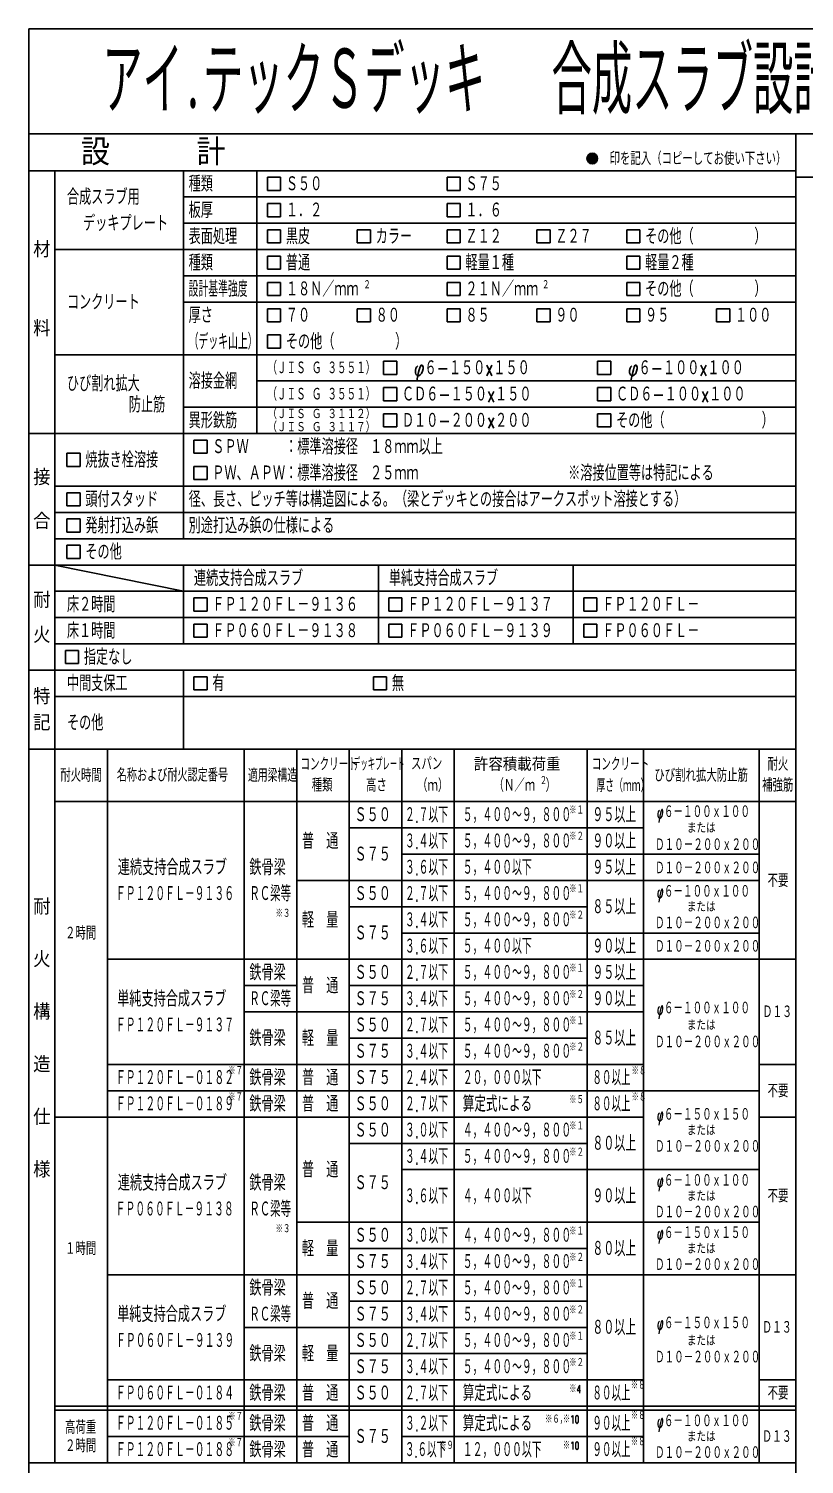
# Model space of a CAD drawing. Extents: x 4 to 588, y 3 to 416.
# Drawn here: x 3.5 to 151.1, y 142.8 to 415.8 of the extents above; entities that cross this region are included whole.
import ezdxf
from ezdxf.enums import TextEntityAlignment as Align

# ---------------------------------------------------------------- set-up
doc = ezdxf.new("R2010")
doc.units = 0
doc.header["$LTSCALE"] = 0.5
doc.header["$MEASUREMENT"] = 0
doc.layers.add('M2-2-0', color=7, linetype='Continuous')
doc.styles.get("Standard").update_dxf_attribs({"font": 'txt', "width": 0.8, "height": 50, "bigfont": 'EXTFONT'})
doc.styles.add('STYLE1', font='')
doc.styles.get('STYLE1').set_extended_font_data('MS Gothic')

msp = doc.modelspace()

# ---------------------------------------------------------------- linework, layer by layer
at = {"layer": 'M2-2-0', "color": 7, "linetype": 'Continuous'}
for p, q in [((3.51, 415.82), (587.51, 415.82)), ((3.51, 5.82), (3.51, 415.82)), ((3.51, 395.82), (587.51, 395.82)), ((149.51, 395.82), (149.51, 25.82)), ((110.8, 392.16), (109.74, 391.1)), ((110.57, 392.14), (109.76, 391.33)), ((110.99, 392.13), (109.77, 390.91)), ((111.15, 392.08), (109.82, 390.75)), ((111.29, 392.01), (109.89, 390.61)), ((110.22, 392), (109.9, 391.68)), ((111.42, 391.93), (109.98, 390.48)), ((111.53, 391.82), (110.08, 390.37)), ((111.62, 391.7), (110.2, 390.28)), ((111.7, 391.57), (110.33, 390.21)), ((111.75, 391.41), (110.49, 390.15)), ((111.79, 391.23), (110.67, 390.11)), ((111.79, 391.02), (110.88, 390.12)), ((111.71, 390.73), (111.17, 390.19)), ((3.51, 388.82), (149.51, 388.82)), ((8.51, 388.82), (8.51, 143.06)), ((32.95, 388.82), (32.95, 318.82)), ((46.95, 388.82), (46.95, 338.82)), ((51.45, 387.57), (48.95, 387.57)), ((48.95, 387.57), (48.95, 385.07)), ((48.95, 385.07), (51.45, 385.07)), ((51.45, 385.07), (51.45, 387.57)), ((85.63, 387.57), (83.13, 387.57)), ((83.13, 387.57), (83.13, 385.07)), ((83.13, 385.07), (85.63, 385.07)), ((85.63, 385.07), (85.63, 387.57)), ((149.51, 387.58), (588.02, 387.58)), ((32.95, 383.82), (149.51, 383.82)), ((51.45, 382.57), (48.95, 382.57)), ((48.95, 382.57), (48.95, 380.07)), ((51.45, 380.07), (51.45, 382.57)), ((85.63, 382.57), (83.13, 382.57)), ((83.13, 382.57), (83.13, 380.07)), ((85.63, 380.07), (85.63, 382.57)), ((48.95, 380.07), (51.45, 380.07)), ((83.13, 380.07), (85.63, 380.07)), ((32.95, 378.82), (149.51, 378.82)), ((51.45, 377.57), (48.95, 377.57)), ((48.95, 377.57), (48.95, 375.07)), ((51.45, 375.07), (51.45, 377.57)), ((68.54, 377.57), (66.04, 377.57)), ((66.04, 377.57), (66.04, 375.07)), ((68.54, 375.07), (68.54, 377.57)), ((85.63, 377.57), (83.13, 377.57)), ((83.13, 377.57), (83.13, 375.07)), ((85.63, 375.07), (85.63, 377.57)), ((102.73, 377.57), (100.23, 377.57)), ((100.23, 377.57), (100.23, 375.07)), ((102.73, 375.07), (102.73, 377.57)), ((119.82, 377.57), (117.32, 377.57)), ((117.32, 377.57), (117.32, 375.07)), ((119.82, 375.07), (119.82, 377.57)), ((48.95, 375.07), (51.45, 375.07)), ((66.04, 375.07), (68.54, 375.07)), ((83.13, 375.07), (85.63, 375.07)), ((100.23, 375.07), (102.73, 375.07)), ((117.32, 375.07), (119.82, 375.07)), ((8.51, 373.82), (149.51, 373.82)), ((51.45, 372.57), (48.95, 372.57)), ((48.95, 372.57), (48.95, 370.07)), ((51.45, 370.07), (51.45, 372.57)), ((85.63, 372.57), (83.13, 372.57)), ((83.13, 372.57), (83.13, 370.07)), ((85.63, 370.07), (85.63, 372.57)), ((119.82, 372.57), (117.32, 372.57)), ((117.32, 372.57), (117.32, 370.07)), ((119.82, 370.07), (119.82, 372.57)), ((32.95, 368.82), (149.51, 368.82)), ((48.95, 370.07), (51.45, 370.07)), ((83.13, 370.07), (85.63, 370.07)), ((117.32, 370.07), (119.82, 370.07)), ((51.45, 367.57), (48.95, 367.57)), ((48.95, 367.57), (48.95, 365.07)), ((51.45, 365.07), (51.45, 367.57)), ((85.63, 367.57), (83.13, 367.57)), ((83.13, 367.57), (83.13, 365.07)), ((85.63, 365.07), (85.63, 367.57)), ((119.82, 367.57), (117.32, 367.57)), ((117.32, 367.57), (117.32, 365.07)), ((119.82, 365.07), (119.82, 367.57)), ((32.95, 363.82), (149.51, 363.82)), ((48.95, 365.07), (51.45, 365.07)), ((83.13, 365.07), (85.63, 365.07)), ((117.32, 365.07), (119.82, 365.07)), ((51.45, 362.57), (48.95, 362.57)), ((48.95, 362.57), (48.95, 360.07)), ((51.45, 360.07), (51.45, 362.57)), ((68.54, 362.57), (66.04, 362.57)), ((66.04, 362.57), (66.04, 360.07)), ((68.54, 360.07), (68.54, 362.57)), ((85.63, 362.57), (83.13, 362.57)), ((83.13, 362.57), (83.13, 360.07)), ((85.63, 360.07), (85.63, 362.57)), ((102.73, 362.57), (100.23, 362.57)), ((100.23, 362.57), (100.23, 360.07)), ((102.73, 360.07), (102.73, 362.57)), ((119.82, 362.57), (117.32, 362.57)), ((117.32, 362.57), (117.32, 360.07)), ((119.82, 360.07), (119.82, 362.57)), ((136.92, 362.57), (134.42, 362.57)), ((134.42, 362.57), (134.42, 360.07)), ((136.92, 360.07), (136.92, 362.57)), ((48.95, 360.07), (51.45, 360.07)), ((66.04, 360.07), (68.54, 360.07)), ((83.13, 360.07), (85.63, 360.07)), ((100.23, 360.07), (102.73, 360.07)), ((117.32, 360.07), (119.82, 360.07)), ((134.42, 360.07), (136.92, 360.07)), ((51.45, 357.57), (48.95, 357.57)), ((48.95, 357.57), (48.95, 355.07)), ((48.95, 355.07), (51.45, 355.07)), ((51.45, 355.07), (51.45, 357.57)), ((8.51, 353.82), (149.51, 353.82)), ((73.54, 352.57), (71.04, 352.57)), ((71.04, 352.57), (71.04, 350.07)), ((73.54, 350.07), (73.54, 352.57)), ((114.28, 352.57), (111.78, 352.57)), ((111.78, 352.57), (111.78, 350.07)), ((114.28, 350.07), (114.28, 352.57)), ((71.04, 350.07), (73.54, 350.07)), ((111.78, 350.07), (114.28, 350.07)), ((46.95, 348.82), (149.51, 348.82)), ((73.54, 347.57), (71.04, 347.57)), ((71.04, 347.57), (71.04, 345.07)), ((73.54, 345.07), (73.54, 347.57)), ((114.28, 347.57), (111.78, 347.57)), ((111.78, 347.57), (111.78, 345.07)), ((114.28, 345.07), (114.28, 347.57)), ((71.04, 345.07), (73.54, 345.07)), ((111.78, 345.07), (114.28, 345.07)), ((32.95, 343.82), (149.51, 343.82)), ((73.54, 342.57), (71.04, 342.57)), ((71.04, 342.57), (71.04, 340.07)), ((73.54, 340.07), (73.54, 342.57)), ((114.28, 342.57), (111.78, 342.57)), ((111.78, 342.57), (111.78, 340.07)), ((114.28, 340.07), (114.28, 342.57)), ((3.51, 338.82), (149.51, 338.82)), ((71.04, 340.07), (73.54, 340.07)), ((111.78, 340.07), (114.28, 340.07)), ((37.45, 337.57), (34.95, 337.57)), ((34.95, 337.57), (34.95, 335.07)), ((37.45, 335.07), (37.45, 337.57)), ((13.29, 335.07), (10.79, 335.07)), ((10.79, 335.07), (10.79, 332.57)), ((13.29, 332.57), (13.29, 335.07)), ((34.95, 335.07), (37.45, 335.07)), ((10.79, 332.57), (13.29, 332.57)), ((37.45, 332.57), (34.95, 332.57)), ((34.95, 332.57), (34.95, 330.07)), ((37.45, 330.07), (37.45, 332.57)), ((8.51, 328.82), (149.51, 328.82)), ((34.95, 330.07), (37.45, 330.07)), ((13.29, 327.57), (10.79, 327.57)), ((10.79, 327.57), (10.79, 325.07)), ((10.79, 325.07), (13.29, 325.07)), ((13.29, 325.07), (13.29, 327.57)), ((8.51, 323.82), (149.51, 323.82)), ((13.29, 322.57), (10.79, 322.57)), ((10.79, 322.57), (10.79, 320.07)), ((13.29, 320.07), (13.29, 322.57)), ((10.79, 320.07), (13.29, 320.07)), ((8.51, 318.82), (149.51, 318.82)), ((13.29, 317.57), (10.79, 317.57)), ((10.79, 317.57), (10.79, 315.07)), ((13.29, 315.07), (13.29, 317.57)), ((10.79, 315.07), (13.29, 315.07)), ((3.51, 313.82), (149.51, 313.82)), ((32.95, 308.82), (8.51, 313.82)), ((32.95, 313.82), (32.95, 298.82)), ((70.05, 313.82), (70.05, 298.82)), ((107.16, 313.82), (107.16, 298.82)), ((8.51, 308.82), (149.51, 308.82)), ((37.45, 307.57), (34.95, 307.57)), ((34.95, 307.57), (34.95, 305.07)), ((37.45, 305.07), (37.45, 307.57)), ((74.55, 307.57), (72.05, 307.57)), ((72.05, 307.57), (72.05, 305.07)), ((74.55, 305.07), (74.55, 307.57)), ((111.66, 307.57), (109.16, 307.57)), ((109.16, 307.57), (109.16, 305.07)), ((111.66, 305.07), (111.66, 307.57)), ((8.51, 303.82), (149.51, 303.82)), ((34.95, 305.07), (37.45, 305.07)), ((72.05, 305.07), (74.55, 305.07)), ((109.16, 305.07), (111.66, 305.07)), ((37.45, 302.57), (34.95, 302.57)), ((34.95, 302.57), (34.95, 300.07)), ((37.45, 300.07), (37.45, 302.57)), ((74.55, 302.57), (72.05, 302.57)), ((72.05, 302.57), (72.05, 300.07)), ((74.55, 300.07), (74.55, 302.57)), ((111.66, 302.57), (109.16, 302.57)), ((109.16, 302.57), (109.16, 300.07)), ((111.66, 300.07), (111.66, 302.57)), ((8.51, 298.82), (149.51, 298.82)), ((34.95, 300.07), (37.45, 300.07)), ((72.05, 300.07), (74.55, 300.07)), ((109.16, 300.07), (111.66, 300.07)), ((13.01, 297.57), (10.51, 297.57)), ((10.51, 297.57), (10.51, 295.07)), ((10.51, 295.07), (13.01, 295.07)), ((13.01, 295.07), (13.01, 297.57)), ((3.51, 293.82), (149.51, 293.82)), ((32.95, 293.82), (32.95, 278.82)), ((37.45, 292.57), (34.95, 292.57)), ((34.95, 292.57), (34.95, 290.07)), ((37.45, 290.07), (37.45, 292.57)), ((71.63, 292.57), (69.13, 292.57)), ((69.13, 292.57), (69.13, 290.07)), ((71.63, 290.07), (71.63, 292.57)), ((34.95, 290.07), (37.45, 290.07)), ((69.13, 290.07), (71.63, 290.07)), ((8.51, 288.82), (149.51, 288.82)), ((3.51, 278.82), (149.51, 278.82)), ((18.51, 278.82), (18.51, 143.06)), ((44.51, 278.82), (44.51, 143.06)), ((54.51, 278.82), (54.51, 143.06)), ((64.51, 278.82), (64.51, 143.06)), ((74.51, 278.82), (74.51, 143.06)), ((84.51, 278.82), (84.51, 143.06)), ((109.79, 278.82), (109.79, 143.06)), ((120.51, 278.82), (120.51, 143.06)), ((142.51, 278.82), (142.51, 143.06)), ((8.51, 268.82), (149.51, 268.82)), ((64.51, 263.82), (120.51, 263.82)), ((74.51, 258.82), (142.51, 258.82)), ((54.51, 253.82), (142.51, 253.82)), ((64.51, 248.82), (109.79, 248.82)), ((74.51, 243.82), (142.51, 243.82)), ((18.51, 238.82), (149.51, 238.82)), ((44.51, 233.82), (54.51, 233.82)), ((64.51, 233.82), (120.51, 233.82)), ((44.51, 228.82), (120.51, 228.82)), ((64.51, 223.82), (109.79, 223.82)), ((18.51, 218.82), (120.51, 218.82)), ((142.51, 218.82), (149.51, 218.82)), ((18.51, 213.82), (142.51, 213.82)), ((8.51, 208.82), (120.51, 208.82)), ((142.51, 208.82), (149.51, 208.82)), ((64.51, 203.82), (109.79, 203.82)), ((74.51, 198.82), (142.51, 198.82)), ((54.51, 188.82), (142.51, 188.82)), ((64.51, 183.82), (109.79, 183.82)), ((18.51, 178.82), (149.51, 178.82)), ((64.51, 173.82), (109.79, 173.82)), ((44.51, 168.82), (109.79, 168.82)), ((64.51, 163.82), (109.79, 163.82)), ((18.51, 158.82), (120.51, 158.82)), ((142.51, 158.82), (149.51, 158.82)), ((8.51, 153.82), (149.51, 153.82)), ((8.51, 153.06), (149.51, 153.06)), ((18.51, 148.06), (64.51, 148.06)), ((74.51, 148.06), (120.51, 148.06)), ((3.51, 143.06), (149.51, 143.06))]:
    msp.add_line(p, q, dxfattribs=at)
msp.add_circle((110.77, 391.13), 1.02, dxfattribs=at)
at = {"layer": 'M2-2-0', "color": 3, "linetype": 'Continuous'}
for radius in [0.0156, 0.00834, 0.00192]:
    msp.add_circle((110.77, 391.13), radius, dxfattribs=at)

# ---------------------------------------------------------------- texts
at = {"layer": 'M2-2-0', "color": 7, "linetype": 'Continuous', "style": 'STYLE1', "width": 0.5}
for s, p in [('アイ.テックＳデッキ', (17.51, 400.79)), ('合成スラブ設計・施工標準仕様書', (103.01, 400.79))]:
    msp.add_text(s, height=11.25, dxfattribs=at).set_placement(p)
at = {"layer": 'M2-2-0', "color": 7, "linetype": 'Continuous'}
msp.add_text('設\u3000\u3000\u3000計', height=5, dxfattribs=at).set_placement((13.47, 394.82), align=Align.TOP_LEFT)
for s, height, width, p in [('印を記入（コピーしてお使い下さい）', 2.5, 0.72, (114.06, 391.13)), ('種類', 3, 0.7, (33.95, 386.32)), ('Ｓ５０', 3, 0.7, (52.45, 386.32)), ('Ｓ７５', 3, 0.7, (86.63, 386.32)), ('板厚', 3, 0.7, (33.95, 381.32)), ('１．２', 3, 0.7, (52.45, 381.32)), ('１．６', 3, 0.7, (86.63, 381.32)), ('表面処理', 3, 0.7, (33.95, 376.32)), ('黒皮', 3, 0.7, (52.45, 376.32)), ('カラー', 3, 0.7, (69.54, 376.32)), ('Ｚ１２', 3, 0.7, (86.63, 376.32)), ('Ｚ２７', 3, 0.7, (103.73, 376.32)), ('その他（\u3000\u3000\u3000\u3000\u3000）', 3, 0.7, (120.82, 376.32)), ('種類', 3, 0.7, (33.95, 371.32)), ('普通', 3, 0.7, (52.45, 371.32)), ('軽量１種', 3, 0.7, (86.63, 371.32)), ('軽量２種', 3, 0.7, (120.82, 371.32)), ('設計基準強度', 3, 0.566667, (33.95, 366.32)), ('１８Ｎ／ｍｍ', 3, 0.7, (52.45, 366.32)), ('２１Ｎ／ｍｍ', 3, 0.7, (86.63, 366.32)), ('その他（\u3000\u3000\u3000\u3000\u3000）', 3, 0.7, (120.82, 366.32)), ('コンクリート', 3, 0.7, (10.79, 363.82)), ('厚さ', 3, 0.7, (33.95, 361.32)), ('７０', 3, 0.7, (52.45, 361.32)), ('８０', 3, 0.7, (69.54, 361.32)), ('８５', 3, 0.7, (86.63, 361.32)), ('９０', 3, 0.7, (103.73, 361.32)), ('９５', 3, 0.7, (120.82, 361.32)), ('１００', 3, 0.7, (137.92, 361.32)), ('（デッキ山上）', 3, 0.5, (33.95, 356.32)), ('その他（\u3000\u3000\u3000\u3000\u3000）', 3, 0.7, (52.45, 356.32)), ('（ＪＩＳ Ｇ ３５５１）', 2.5, 0.52, (48.95, 351.32)), ('\u3000φ６-１５０x１５０', 3, 0.7, (74.54, 351.32)), ('\u3000φ６-１００x１００', 3, 0.7, (115.28, 351.32)), ('ひび割れ拡大', 3, 0.7, (10.79, 348.32)), ('溶接金網', 3, 0.7, (33.95, 348.82)), ('（ＪＩＳ Ｇ ３５５１）', 2.5, 0.52, (48.95, 346.32)), ('ＣＤ６-１５０x１５０', 3, 0.7, (74.54, 346.32)), ('ＣＤ６-１００x１００', 3, 0.7, (115.28, 346.32)), ('防止筋', 3, 0.7, (22.56, 344.32)), ('異形鉄筋', 3, 0.7, (33.95, 341.32)), ('（ＪＩＳ Ｇ ３１１２）', 2, 0.65, (48.95, 342.57)), ('（ＪＩＳ Ｇ ３１１７）', 2, 0.65, (48.95, 340.07)), ('Ｄ１０-２００x２００', 3, 0.7, (74.54, 341.32)), ('その他（\u3000\u3000\u3000\u3000\u3000\u3000\u3000\u3000）', 3, 0.7, (115.28, 341.32)), ('ＳＰＷ\u3000\u3000\u3000：標準溶接径\u3000１８ｍｍ以上', 3, 0.7, (38.45, 336.32)), ('焼抜き栓溶接', 3, 0.7, (14.29, 333.82)), ('ＰＷ、ＡＰＷ：標準溶接径\u3000２５ｍｍ', 3, 0.7, (38.45, 331.32)), ('※溶接位置等は特記による', 3, 0.7, (106.17, 331.32)), ('頭付スタッド', 3, 0.7, (14.29, 326.32)), ('径、長さ、ピッチ等は構造図による。（梁とデッキとの接合はアークスポット溶接とする）', 3, 0.7, (33.95, 326.32)), ('発射打込み鋲', 3, 0.7, (14.29, 321.32)), ('別途打込み鋲の仕様による', 3, 0.7, (33.95, 321.32)), ('その他', 3, 0.7, (14.29, 316.32)), ('連続支持合成スラブ', 3, 0.7, (34.95, 311.32)), ('単純支持合成スラブ', 3, 0.7, (72.05, 311.32)), ('床２時間', 3, 0.7, (10.79, 306.32)), ('ＦＰ１２０ＦＬ－９１３６', 3, 0.7, (38.45, 306.32)), ('ＦＰ１２０ＦＬ－９１３７', 3, 0.7, (75.55, 306.32)), ('ＦＰ１２０ＦＬ－', 3, 0.7, (112.66, 306.32)), ('床１時間', 3, 0.7, (10.79, 301.32)), ('ＦＰ０６０ＦＬ－９１３８', 3, 0.7, (38.45, 301.32)), ('ＦＰ０６０ＦＬ－９１３９', 3, 0.7, (75.55, 301.32)), ('ＦＰ０６０ＦＬ－', 3, 0.7, (112.66, 301.32)), ('指定なし', 3, 0.7, (14.01, 296.32)), ('中間支保工', 3, 0.7, (10.79, 291.32)), ('有', 3, 0.7, (38.45, 291.32)), ('無', 3, 0.7, (72.63, 291.32)), ('その他', 3, 0.7, (10.79, 283.82)), ('コンクリート', 2.5, 0.52, (55.23, 275.95)), ('デッキプレート', 2.5, 0.4, (65.23, 275.95)), ('スパン', 2.5, 0.72, (76.28, 276.03)), ('コンクリート', 2.5, 0.52, (110.67, 275.95)), ('耐火', 2.5, 0.72, (144.11, 275.95)), ('耐火時間', 2.5, 0.72, (9.51, 273.82)), ('名称および耐火認定番号', 2.5, 0.7, (20.27, 273.87)), ('適用梁構造', 2.5, 0.6, (45.23, 273.82)), ('種類', 2.5, 0.72, (57.37, 271.96)), ('高さ', 2.5, 0.72, (67.72, 271.94)), ('（ｍ）', 2.5, 0.72, (77.43, 271.92)), ('（Ｎ／ｍ\u3000）', 2.5, 0.72, (91.98, 271.94)), ('厚さ（ｍｍ）', 2.5, 0.48, (111.56, 271.87)), ('ひび割れ拡大防止筋', 2.5, 0.72, (122.58, 273.82)), ('補強筋', 2.5, 0.72, (143.09, 271.96)), ('Ｓ５０', 3, 0.7, (65.51, 266.32)), ('２.７以下', 3, 0.566667, (75.12, 266.32)), ('５，４００～９，８００', 3, 0.5, (86.12, 266.32)), ('９５以上', 3, 0.633333, (110.79, 266.32)), ('φ６－１００ｘ１００', 2.5, 0.56, (123.08, 266.91)), ('普\u3000通', 3, 0.7, (55.51, 261.32)), ('３.４以下', 3, 0.566667, (75.12, 261.32)), ('５，４００～９，８００', 3, 0.5, (86.12, 261.32)), ('９０以上', 3, 0.633333, (110.79, 261.32)), ('Ｓ７５', 3, 0.7, (65.51, 258.82)), ('Ｄ１０－２００ｘ２００', 2.5, 0.56, (122.71, 260.63)), ('連続支持合成スラブ', 3, 0.7, (20.47, 256.32)), ('鉄骨梁', 3, 0.7, (45.51, 256.32)), ('３.６以下', 3, 0.566667, (75.12, 256.32)), ('５，４００以下', 3, 0.5, (86.12, 256.32)), ('９５以上', 3, 0.633333, (110.79, 256.32)), ('Ｄ１０－２００ｘ２００', 2.5, 0.56, (122.71, 256.21)), ('不要', 2.5, 0.72, (144.13, 253.82)), ('ＦＰ１２０ＦＬ－９１３６', 3, 0.5, (20.1, 251.32)), ('ＲＣ梁等', 3, 0.6, (45.51, 251.32)), ('Ｓ５０', 3, 0.7, (65.51, 251.32)), ('２.７以下', 3, 0.566667, (75.12, 251.32)), ('５，４００～９，８００', 3, 0.5, (86.12, 251.32)), ('φ６－１００ｘ１００', 2.5, 0.56, (123.08, 251.76)), ('８５以上', 3, 0.633333, (110.79, 248.82)), ('軽\u3000量', 3, 0.7, (55.51, 246.32)), ('３.４以下', 3, 0.566667, (75.12, 246.32)), ('５，４００～９，８００', 3, 0.5, (86.12, 246.32)), ('Ｄ１０－２００ｘ２００', 2.5, 0.56, (122.71, 245.75)), ('２時間', 2.5, 0.72, (10.43, 243.82)), ('Ｓ７５', 3, 0.7, (65.51, 243.82)), ('９０以上', 3, 0.633333, (110.79, 241.32)), ('３.６以下', 3, 0.566667, (75.12, 241.32)), ('５，４００以下', 3, 0.5, (86.12, 241.32)), ('Ｄ１０－２００ｘ２００', 2.5, 0.56, (122.71, 241.29)), ('鉄骨梁', 3, 0.7, (45.51, 236.32)), ('Ｓ５０', 3, 0.7, (65.51, 236.32)), ('２.７以下', 3, 0.566667, (75.12, 236.32)), ('５，４００～９，８００', 3, 0.5, (86.12, 236.32)), ('９５以上', 3, 0.633333, (110.79, 236.32)), ('普\u3000通', 3, 0.7, (55.51, 233.82)), ('単純支持合成スラブ', 3, 0.7, (20.35, 231.32)), ('ＲＣ梁等', 3, 0.6, (45.51, 231.32)), ('Ｓ７５', 3, 0.7, (65.51, 231.32)), ('３.４以下', 3, 0.566667, (75.12, 231.32)), ('５，４００～９，８００', 3, 0.5, (86.12, 231.32)), ('９０以上', 3, 0.633333, (110.79, 231.32)), ('φ６－１００ｘ１００', 2.5, 0.56, (123.08, 229.57)), ('Ｄ１３', 2.5, 0.68, (143.18, 228.85)), ('ＦＰ１２０ＦＬ－９１３７', 3, 0.5, (20.1, 226.32)), ('Ｓ５０', 3, 0.7, (65.51, 226.32)), ('２.７以下', 3, 0.566667, (75.12, 226.32)), ('５，４００～９，８００', 3, 0.5, (86.12, 226.32)), ('鉄骨梁', 3, 0.7, (45.51, 223.82)), ('軽\u3000量', 3, 0.7, (55.51, 223.82)), ('８５以上', 3, 0.633333, (110.79, 223.82)), ('Ｄ１０－２００ｘ２００', 2.5, 0.56, (122.71, 223.11)), ('Ｓ７５', 3, 0.7, (65.51, 221.32)), ('３.４以下', 3, 0.566667, (75.12, 221.32)), ('５，４００～９，８００', 3, 0.5, (86.12, 221.32)), ('ＦＰ１２０ＦＬ－０１８２', 3, 0.5, (20.1, 216.32)), ('鉄骨梁', 3, 0.7, (45.51, 216.32)), ('普\u3000通', 3, 0.7, (55.51, 216.32)), ('Ｓ７５', 3, 0.7, (65.51, 216.32)), ('２.４以下', 3, 0.566667, (75.12, 216.32)), ('２０，０００以下', 3, 0.5, (86.12, 216.32)), ('８０以上', 3, 0.55, (110.79, 216.32)), ('鉄骨梁', 3, 0.7, (45.51, 211.32)), ('普\u3000通', 3, 0.7, (55.51, 211.32)), ('算定式による', 3, 0.666667, (86.12, 211.32)), ('８０以上', 3, 0.55, (110.79, 211.32)), ('不要', 2.5, 0.72, (144.13, 213.82)), ('ＦＰ１２０ＦＬ－０１８９', 3, 0.5, (20.1, 211.32)), ('Ｓ５０', 3, 0.7, (65.51, 211.32)), ('２.７以下', 3, 0.566667, (75.12, 211.32)), ('φ６－１５０ｘ１５０', 2.5, 0.56, (123.08, 209.34)), ('Ｓ５０', 3, 0.7, (65.51, 206.32)), ('３.０以下', 3, 0.566667, (75.12, 206.32)), ('４，４００～９，８００', 3, 0.5, (86.12, 206.32)), ('８０以上', 3, 0.633333, (110.79, 203.82)), ('３.４以下', 3, 0.566667, (75.12, 201.32)), ('５，４００～９，８００', 3, 0.5, (86.12, 201.32)), ('Ｄ１０－２００ｘ２００', 2.5, 0.56, (122.71, 203.24)), ('普\u3000通', 3, 0.7, (55.51, 198.82)), ('連続支持合成スラブ', 3, 0.7, (20.47, 196.32)), ('鉄骨梁', 3, 0.7, (45.51, 196.32)), ('Ｓ７５', 3, 0.7, (65.51, 196.32)), ('φ６－１００ｘ１００', 2.5, 0.56, (123.08, 196.78)), ('３.６以下', 3, 0.566667, (75.12, 193.82)), ('４，４００以下', 3, 0.5, (86.12, 193.82)), ('９０以上', 3, 0.633333, (110.79, 193.82)), ('不要', 2.5, 0.72, (144.13, 193.82)), ('ＦＰ０６０ＦＬ－９１３８', 3, 0.5, (20.04, 191.32)), ('ＲＣ梁等', 3, 0.6, (45.51, 191.32)), ('Ｄ１０－２００ｘ２００', 2.5, 0.56, (122.71, 190.76)), ('Ｓ５０', 3, 0.7, (65.51, 186.32)), ('３.０以下', 3, 0.566667, (75.12, 186.32)), ('４，４００～９，８００', 3, 0.5, (86.12, 186.32)), ('φ６－１５０ｘ１５０', 2.5, 0.56, (123.08, 186.83)), ('１時間', 2.5, 0.72, (10.43, 183.82)), ('軽\u3000量', 3, 0.7, (55.51, 183.82)), ('３.４以下', 3, 0.566667, (75.12, 181.32)), ('８０以上', 3, 0.633333, (110.79, 183.82)), ('Ｓ７５', 3, 0.7, (65.51, 181.32)), ('５，４００～９，８００', 3, 0.5, (86.12, 181.32)), ('Ｄ１０－２００ｘ２００', 2.5, 0.56, (122.71, 180.76)), ('鉄骨梁', 3, 0.7, (45.51, 176.32)), ('Ｓ５０', 3, 0.7, (65.51, 176.32)), ('２.７以下', 3, 0.566667, (75.12, 176.32)), ('５，４００～９，８００', 3, 0.5, (86.12, 176.32)), ('普\u3000通', 3, 0.7, (55.51, 173.82)), ('単純支持合成スラブ', 3, 0.7, (20.35, 171.32)), ('ＲＣ梁等', 3, 0.6, (45.51, 171.32)), ('Ｓ７５', 3, 0.7, (65.51, 171.32)), ('３.４以下', 3, 0.566667, (75.12, 171.32)), ('５，４００～９，８００', 3, 0.5, (86.12, 171.32)), ('８０以上', 3, 0.633333, (110.79, 168.82)), ('φ６－１５０ｘ１５０', 2.5, 0.56, (123.08, 169.67)), ('Ｄ１３', 2.5, 0.68, (143.11, 168.83)), ('ＦＰ０６０ＦＬ－９１３９', 3, 0.5, (20.13, 166.32)), ('Ｓ５０', 3, 0.7, (65.51, 166.32)), ('２.７以下', 3, 0.566667, (75.12, 166.32)), ('５，４００～９，８００', 3, 0.5, (86.12, 166.32)), ('鉄骨梁', 3, 0.7, (45.51, 163.82)), ('軽\u3000量', 3, 0.7, (55.51, 163.82)), ('Ｄ１０－２００ｘ２００', 2.5, 0.56, (122.71, 163.17)), ('Ｓ７５', 3, 0.7, (65.51, 161.32)), ('３.４以下', 3, 0.566667, (75.12, 161.32)), ('５，４００～９，８００', 3, 0.5, (86.12, 161.32)), ('ＦＰ０６０ＦＬ－０１８４', 3, 0.5, (20.1, 156.32)), ('鉄骨梁', 3, 0.7, (45.51, 156.32)), ('普\u3000通', 3, 0.7, (55.51, 156.32)), ('Ｓ５０', 3, 0.7, (65.51, 156.32)), ('２.７以下', 3, 0.566667, (75.12, 156.32)), ('算定式による', 3, 0.666667, (86.12, 156.32)), ('８０以上', 3, 0.55, (110.79, 156.32)), ('不要', 2.5, 0.72, (144.13, 156.32)), ('高荷重', 2.5, 0.72, (10.43, 149.81)), ('ＦＰ１２０ＦＬ－０１８５', 3, 0.5, (20.1, 150.56)), ('鉄骨梁', 3, 0.7, (45.51, 150.56)), ('普\u3000通', 3, 0.7, (55.51, 150.56)), ('３.２以下', 3, 0.566667, (75.12, 150.56)), ('算定式による', 3, 0.666667, (86.12, 150.56)), ('９０以上', 3, 0.55, (110.79, 150.56)), ('φ６－１００ｘ１００', 2.5, 0.56, (123.08, 151.04)), ('２時間', 2.5, 0.72, (10.43, 146.31)), ('Ｓ７５', 3, 0.7, (65.51, 148.06)), ('Ｄ１３', 2.5, 0.68, (143.11, 148.06)), ('ＦＰ１２０ＦＬ－０１８８', 3, 0.5, (20.1, 145.56)), ('鉄骨梁', 3, 0.7, (45.51, 145.56)), ('普\u3000通', 3, 0.7, (55.51, 145.56)), ('３.６以下', 3, 0.433333, (75.12, 145.56)), ('１２，０００以下', 3, 0.5, (86.12, 145.56)), ('９０以上', 3, 0.55, (110.79, 145.56)), ('Ｄ１０－２００ｘ２００', 2.5, 0.56, (122.71, 145.01))]:
    msp.add_text(s, height=height, dxfattribs=dict(at, width=width)).set_placement(p, align=Align.MIDDLE_LEFT)
for s, height, width, p in [('合成スラブ用', 3, 0.7, (10.79, 385.32)), ('デッキプレート', 3, 0.7, (13.86, 380.32)), ('２', 1.5, 0.666667, (67.2, 367.81)), ('２', 1.5, 0.666667, (101.18, 367.81)), ('２', 1.5, 0.666667, (100.77, 273.5)), ('※１', 1.5, 0.666667, (106.37, 267.91)), ('※２', 1.5, 0.666667, (106.37, 262.91)), ('※１', 1.5, 0.666667, (106.37, 252.91)), ('※３', 1.5, 0.666667, (50.5, 248.26)), ('※２', 1.5, 0.666667, (106.37, 247.91)), ('※１', 1.5, 0.666667, (106.37, 237.82)), ('※２', 1.5, 0.666667, (106.37, 232.82)), ('※１', 1.5, 0.666667, (106.37, 227.82)), ('※２', 1.5, 0.666667, (106.37, 222.82)), ('※７', 1.5, 0.666667, (41.48, 218.32)), ('※８', 1.5, 0.666667, (118.25, 218.32)), ('※７', 1.5, 0.666667, (41.48, 213.32)), ('※８', 1.5, 0.666667, (118.25, 213.32)), ('※５', 1.5, 0.666667, (106.37, 212.82)), ('※１', 1.5, 0.666667, (106.37, 207.82)), ('※２', 1.5, 0.666667, (106.37, 202.82)), ('※３', 1.5, 0.666667, (50.5, 188.26)), ('※１', 1.5, 0.666667, (106.37, 187.82)), ('※２', 1.5, 0.666667, (106.37, 182.82)), ('※１', 1.5, 0.666667, (106.37, 177.82)), ('※２', 1.5, 0.666667, (106.37, 172.82)), ('※１', 1.5, 0.666667, (106.37, 167.82)), ('※２', 1.5, 0.666667, (106.37, 162.82)), ('※８', 1.5, 0.666667, (118.09, 158.53)), ('※4', 1.5, 0.666667, (106.37, 157.82)), ('※６，', 1.5, 0.666667, (101.77, 152.06)), ('※10', 1.5, 0.666667, (105.17, 152.06)), ('※８', 1.5, 0.666667, (118.09, 152.77)), ('※８', 1.5, 0.666667, (118.09, 147.77)), ('※９', 1.5, 0.666667, (81.62, 147.06)), ('※10', 1.5, 0.666667, (105.17, 147.06))]:
    msp.add_text(s, height=height, dxfattribs=dict(at, width=width)).set_placement(p, align=Align.TOP_LEFT)
for s, p in [('材', (6.01, 373.82)), ('料', (6.01, 358.82)), ('接', (6.01, 330.49)), ('合', (6.01, 322.15)), ('耐', (6.01, 307.15)), ('火', (6.01, 300.49)), ('特', (6.01, 288.82)), ('記', (6.01, 283.82)), ('耐', (6.01, 248.82)), ('火', (6.01, 238.82)), ('構', (6.01, 228.82)), ('造', (6.01, 218.82)), ('仕', (6.01, 208.82)), ('様', (6.01, 198.82))]:
    msp.add_text(s, height=3, dxfattribs=at).set_placement(p, align=Align.MIDDLE_CENTER)
msp.add_text('許容積載荷重', height=2.5, dxfattribs=at).set_placement((88.23, 275.91), align=Align.MIDDLE_LEFT)
at = {"layer": 'M2-2-0', "color": 7, "linetype": 'Continuous', "width": 0.7}
for p in [(131.51, 263.83), (131.51, 248.83), (131.51, 226.33), (131.51, 206.31), (131.51, 193.81), (131.51, 183.81), (131.51, 166.31), (131.51, 148.06)]:
    msp.add_text('または', height=2, dxfattribs=at).set_placement(p, align=Align.MIDDLE_CENTER)
at = {"layer": 'M2-2-0', "color": 7, "linetype": 'Continuous', "lineweight": 0, "width": 0.666667}
for p in [(41.48, 152.56), (41.48, 147.56)]:
    msp.add_text('※７', height=1.5, dxfattribs=at).set_placement(p, align=Align.TOP_LEFT)

doc.saveas('drawing.dxf')
